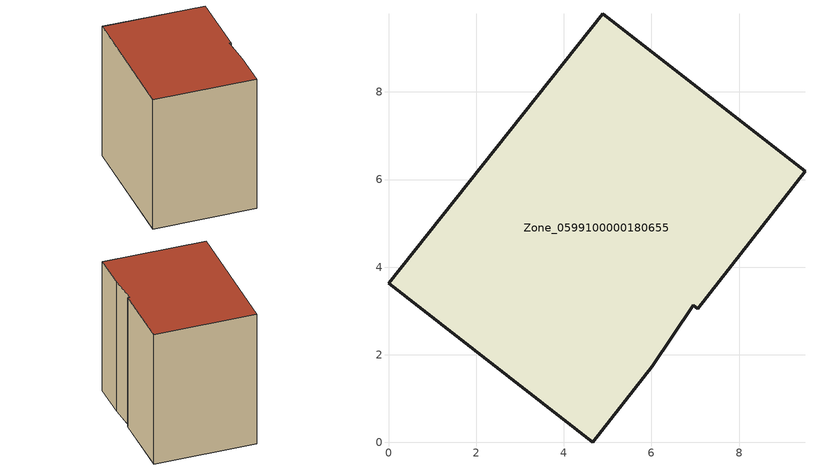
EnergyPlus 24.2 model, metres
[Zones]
Zone_0599100000180655
 floor ground (C_G): 0,3.63 4.88,9.79 9.51,6.19 7.05,3.06 6.96,3.13 6.02,1.74 4.66,0 z3.1
 wall outside (C_F): 4.88,9.79 0,3.63 4.66,0 6.02,1.74 6.96,3.13 7.05,3.06 9.51,6.19 4.88,9.79 z3.1:11.2
 roof outside (C_R): 7.05,3.06 9.51,6.19 4.88,9.79 0,3.63 4.66,0 6.02,1.74 6.96,3.13 z11.2
[BUILDING]
Pand.0599100000180655: North Axis=0; Terrain=City; Loads Convergence Tolerance Value=0.04; Temperature Convergence Tolerance Value=0.4; Solar Distribution=FullExterior; Maximum Number of Warmup Days=25; Minimum Number of Warmup Days=1
[Site:Location]
Rotterdam.The.Hague.AP_ZH_NLD Design_Conditions: Latitude=51.96; Longitude=4.45; Time Zone=1; Elevation=-4.5
[SITE:GROUNDTEMPERATURE:BUILDINGSURFACE]
18, 18, 18, 18, 18, 18, 18, 18, 18, 18, 18, 18
[MATERIAL] Thermal Absorptance=0.9; Solar Absorptance=0.7; Visible Absorptance=0.7
Name | Roughness | Thickness | Conductivity | Density | Specific Heat
G.TC.1946-1964 | MediumSmooth | 0.15 | 1 | 540 | 1210
F.TC.1946-1964 | Rough | 0.3 | 0.857143 | 1920 | 840
R.TC.1946-1964 | MediumRough | 0.2 | 0.235294 | 1500 | 1000
[CONSTRUCTION]
C_G: G.TC.1946-1964
C_F: F.TC.1946-1964
C_R: R.TC.1946-1964
[ZONE]
Zone_0599100000180655: Type=1; Multiplier=1; Ceiling Height=Autocalculate; Volume=Autocalculate; Floor Area=autocalculate; Part of Total Floor Area=Yes
[ZONEINFILTRATION:DESIGNFLOWRATE]
Infil_Zone_0599100000180655: Zone or ZoneList or Space or SpaceList=Zone_0599100000180655; Schedule=AlwaysOn; Design Flow Rate Calculation Method=Flow/Area; Flow Rate per Floor Area=0.003; Constant Term Coefficient=1; Temperature Term Coefficient=0; Velocity Term Coefficient=0; Velocity Squared Term Coefficient=0
[HVACTEMPLATE:ZONE:IDEALLOADSAIRSYSTEM]
Zone_0599100000180655: Maximum Heating Supply Air Temperature=50; Minimum Cooling Supply Air Temperature=13; Maximum Heating Supply Air Humidity Ratio=0.0156; Minimum Cooling Supply Air Humidity Ratio=0.0077; Heating Limit=NoLimit; Cooling Limit=NoLimit; Dehumidification Control Type=ConstantSensibleHeatRatio; Cooling Sensible Heat Ratio=0.7; Dehumidification Setpoint=60; Humidification Control Type=None; Humidification Setpoint=30; Outdoor Air Method=None; Outdoor Air Flow Rate per Person=0.00944; Outdoor Air Flow Rate per Zone Floor Area=0; Outdoor Air Flow Rate per Zone=0; Demand Controlled Ventilation Type=None; Outdoor Air Economizer Type=NoEconomizer; Heat Recovery Type=None; Sensible Heat Recovery Effectiveness=0.7; Latent Heat Recovery Effectiveness=0.65
[ZONECONTROL:THERMOSTAT]
ThermostatControl_Zone_0599100000180655: Zone or ZoneList=Zone_0599100000180655; Control Type Schedule=DualSetpointControlType; Control 1=Thermostat_Zone_0599100000180655; Temperature Difference Between Cutout And Setpoint=0
[THERMOSTATSETPOINT:DUALSETPOINT]
Thermostat_Zone_0599100000180655: Heating Setpoint Temperature Schedule=HeatingSetpoint_Zone_0599100000180655; Cooling Setpoint Temperature Schedule=CoolingSetpoint_Zone_0599100000180655
[SCHEDULE:COMPACT]
HeatingSetpoint_Zone_0599100000180655: Through: 12/31, For: AllDays, Until: 24:00, 21
CoolingSetpoint_Zone_0599100000180655: Through: 12/31, For: AllDays, Until: 24:00, 24
DualSetpointControlType: Through: 12/31, For: AllDays, Until: 24:00, 4
AlwaysOn: Through: 12/31, For: AllDays, Until: 24:00, 1
